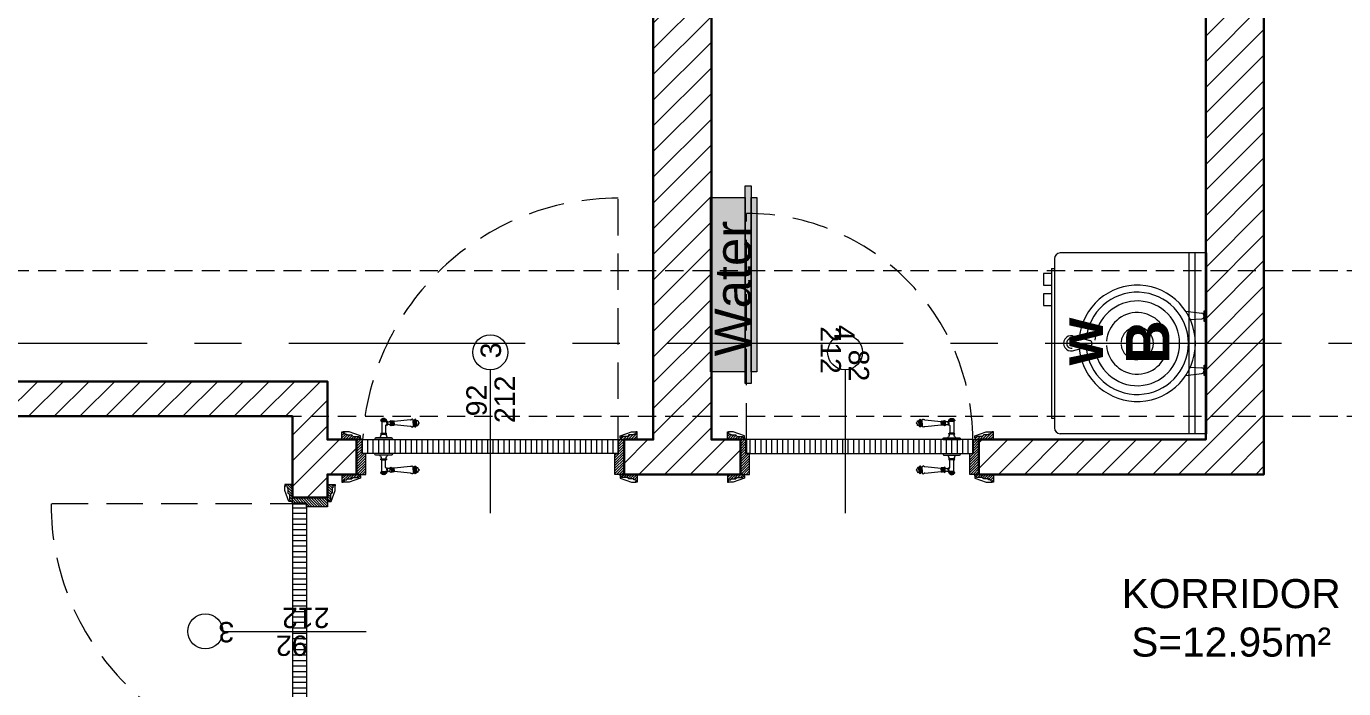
# Model space of a CAD drawing. Header units: centimetres. Extents: x 92587 to 105438, y -55119 to -48334.
# Drawn here: x 94872.6 to 95325.5, y -53541.1 to -53313.2 of the extents above; entities that cross this region are included whole.
import ezdxf

# ---------------------------------------------------------------- set-up
doc = ezdxf.new("R2010")
doc.units = ezdxf.units.CM
doc.header["$LTSCALE"] = 50
doc.header["$MEASUREMENT"] = 0
doc.linetypes.add('AXES', pattern=[2, 1.25, -0.25, 0.25, -0.25])
doc.linetypes.add('CACHE', pattern=[0.375, 0.25, -0.125])
doc.layers.get('0').update_dxf_attribs({"color": 8})
doc.layers.add('AXES', color=10, linetype='AXES')
doc.layers.add('TEXTE', color=7, linetype='Continuous')
for name, color, linetype, lineweight in [('BANJO', 160, 'Continuous', 9), ('BETON CACHE', 4, 'CACHE', 5), ('door', 44, 'Continuous', 5), ('KASETAT_Pen_No__22', 8, 'Continuous', 50), ('MACONNERIE COUPE', 7, 'Continuous', 30), ('MACONNERIE HACHURE', 253, 'Continuous', 13)]:
    doc.layers.add(name, color=color, linetype=linetype, lineweight=lineweight)
doc.layers.add('DEMOL', color=7, linetype='Continuous', lineweight=60, true_color=0xa87e00)
doc.layers.add('KASETAT_Pen_No__176', color=7, linetype='Continuous', lineweight=15, true_color=0x93a0c6)
doc.styles.add('GENERATED_STYLE_1', font='arial.ttf')
doc.styles.add('RS_TEXT_1.50', font='arial.ttf', dxfattribs={"height": 12.5})

# ---------------------------------------------------------------- blocks, each defined once
blk = doc.blocks.new('A$C1cd8c289')
at = {"layer": 'AXES', "lineweight": 5, "ltscale": 1.3}
blk.add_line((3195, -2560), (-1985, -2560), dxfattribs=at)
blk = doc.blocks.new('door900')
at = {"color": 0}
for p, q in [((-9.3, 67.7), (9.3, 67.7)), ((9.3, 65.2), (-9.3, 65.2)), ((-6.8, 71.5), (-6.8, 70.2)), ((-5.5, 71.5), (-6.8, 71.5)), ((-6.8, 70.2), (6.8, 70.2)), ((-6.8, 62.7), (-6.8, 24)), ((-6.8, 62.7), (6.8, 62.7)), ((-5.5, 71.5), (5.5, 71.5)), ((5.5, 71.5), (6.8, 71.5)), ((6.8, 71.5), (6.8, 70.2)), ((8.7, 62.7), (6.8, 62.7)), ((6.8, 49.1), (6.8, 24)), ((8.7, 50.9), (8.7, 50.9)), ((10.5, 56.8), (10.5, 62.5)), ((10.5, 56.8), (10.5, 51.1)), ((12.7, 56.8), (12.7, 62.5)), ((12.7, 56.8), (12.7, 51.1)), ((22.5, 63.8), (22.5, 49.8)), ((26.5, 56.8), (26.5, 63.8)), ((26.5, 63.8), (29.1, 63.8)), ((26.5, 63.8), (29.1, 63.8)), ((26.5, 56.8), (26.5, 49.8)), ((26.5, 49.8), (29.1, 49.8)), ((26.5, 49.8), (29.1, 49.8)), ((29.1, 63.8), (29.1, 62.8)), ((29.1, 62.8), (29.1, 56.8)), ((29.1, 50.8), (29.1, 56.8)), ((29.1, 50.8), (29.1, 49.8)), ((29.1, 49.8), (29.1, 49.8)), ((31.1, 62.8), (31.1, 56.8)), ((31.1, 50.8), (31.1, 56.8)), ((34.1, 56.8), (34.1, 62.8)), ((34.1, 62.8), (34.1, 56.8)), ((34.1, 50.8), (34.1, 56.8)), ((34.1, 56.8), (34.1, 50.8)), ((92.8, 68.1), (36.2, 62.8)), ((36.2, 56.8), (36.2, 62.8)), ((36.2, 56.8), (36.2, 50.8)), ((92.8, 45.5), (36.2, 50.8)), ((101.2, 67.3), (103.2, 68)), ((101.2, 56.8), (101.2, 67.3)), ((101.2, 56.8), (101.2, 46.3)), ((101.2, 46.3), (103.2, 45.7)), ((103.2, 68), (103.2, 67.7)), ((103.2, 56.8), (103.2, 68)), ((103.2, 56.8), (103.2, 46.3)), ((103.2, 45.9), (103.2, 45.7)), ((106.5, 68), (105.5, 67.3)), ((105.5, 56.8), (105.5, 67.3)), ((105.5, 56.8), (105.5, 46.3)), ((106.5, 45.7), (105.5, 46.3)), ((106.5, 56.8), (106.5, 68)), ((106.5, 56.8), (106.5, 45.7)), ((110.7, 68), (111.8, 67.3)), ((110.7, 56.8), (110.7, 68)), ((110.7, 56.8), (110.7, 45.7)), ((110.7, 45.7), (111.8, 46.3)), ((111.8, 56.8), (111.8, 67.3)), ((111.8, 66.2), (113.3, 66.2)), ((111.8, 56.8), (111.8, 46.3)), ((111.8, 47.5), (113.3, 47.5)), ((113.3, 56.8), (113.3, 66.2)), ((113.3, 56.8), (113.3, 47.5)), ((120.5, 56.8), (120.5, 58.6)), ((120.5, 56.8), (120.5, 55)), ((-30, 3), (-30, 0)), ((30, 0), (-30, 0)), ((27, 6), (-27, 6)), ((-8.3, 22.3), (8.3, 22.3)), ((-8.3, 18.3), (8.3, 18.3)), ((30, 3), (30, 0))]:
    blk.add_line(p, q, dxfattribs=at)
for centre, radius, start, end in [((-9.3, 66.5), 1.25, 90, 270), ((-6.8, 67.7), 2.51, 90.115, 179.885), ((-6.8, 65.2), 2.51, 180.115, 269.885), ((0, 64), 9.29, 53.4104, 126.5896), ((6.8, 67.7), 2.51, 0.115, 89.885), ((6.8, 65.2), 2.51, 270.115, 359.885), ((8.7, 49), 1.91, 88.7426, 178.1515), ((8.6, 64.9), 2.15, 272.7029, 297.6142), ((8.6, 48.8), 2.15, 62.3858, 87.2971), ((9.3, 66.5), 1.25, 270, 90), ((10, 62.5), 0.561, 3.7097, 127.9634), ((10, 51.1), 0.561, 232.0366, 356.2903), ((11.6, 62.5), 1.1, 0.0106, 179.9894), ((11.6, 51.1), 1.1, 180.0106, 359.9894), ((16.7, 70.5), 8.83, 243.5466, 311.3694), ((16.7, 43.2), 8.83, 48.6306, 116.4534), ((24.5, 63.7), 2.01, 4.1469, 175.8531), ((24.5, 50), 2.01, 184.1469, 355.8531), ((30.1, 62.8), 1.03, 0, 180.0014), ((30.1, 50.8), 1.03, 179.9972, 0), ((32.6, 62.8), 1.48, 0, 180), ((32.6, 50.8), 1.48, 180, 0), ((35.2, 62.8), 1.03, 0, 180), ((32.6, 62.8), 1.48, 1.563306237032948e-10, 2.08440831604393e-10), ((35.2, 50.8), 1.03, 180, 0), ((93.1, 72.5), 4.4, 266.3976, 315.6468), ((93.1, 41.1), 4.4, 44.3532, 93.6024), ((98.3, 67.4), 2.89, 358.3861, 135.6468), ((98.3, 46.2), 2.89, 224.3532, 1.6139), ((104.3, 67.6), 1.15, 170.914, 348.1019), ((104.3, 46.1), 1.15, 11.8981, 189.086), ((108.6, 68), 2.1, 0, 180), ((108.6, 45.7), 2.1, 180, 0), ((115.5, 62.5), 2.84, 13.4568, 140.4953), ((115.5, 51.2), 2.84, 219.5047, 346.5432), ((127.9, 65.2), 9.88, 191.9991, 221.6757), ((127.9, 48.5), 9.88, 138.3243, 168.0009), ((120.5, 56.8), 1.79, 0, 90), ((120.5, 56.8), 1.79, 270, 0), ((-27, 3), 3, 90, 180), ((-6.8, 6), 6, 130.5908, 180), ((-16.6, 16.6), 8.41, 314.3689, 12.0705), ((-8.3, 20.3), 2, 90, 270), ((-8.5, 24), 1.71, 275.059, 359.7825), ((8.5, 24), 1.71, 180.2175, 264.941), ((16.6, 16.6), 8.41, 167.9295, 225.6311), ((8.3, 20.3), 2, 270, 90), ((6.8, 6), 6, 0, 49.4092), ((27, 3), 3, 0, 90)]:
    blk.add_arc(centre, radius, start, end, dxfattribs=at)

msp = doc.modelspace()

# ---------------------------------------------------------------- hatches: boundary and pattern name
at = {"layer": 'door'}
h = msp.add_hatch(dxfattribs=at)
h.set_pattern_fill('ANSI31', color=256, scale=5, angle=1080)
h.set_pattern_definition([(45, (-50286.2383, 2135.06667), (-0.4419417382, 0.4419417382), [])])
h.paths.add_polyline_path([(94986.11, -53467.36), (94989.25, -53467.36), (94989.25, -53460.18), (94988, -53460.18), (94988, -53455.36), (94986.11, -53455.36)])
edge = h.paths.add_edge_path()
edge.add_line((94982.36, -53469.25), (94982.78, -53469.25))
edge.add_line((94982.78, -53469.25), (94982.78, -53468.93))
edge.add_line((94982.78, -53468.93), (94984.54, -53468.93))
edge.add_line((94984.54, -53468.93), (94984.54, -53468.72))
edge.add_arc((94984.54, -53468.41), 0.314, 270, 360)
edge.add_line((94984.85, -53468.41), (94986.95, -53468.41))
edge.add_line((94986.95, -53468.41), (94986.95, -53468.2))
edge.add_arc((94986.95, -53467.89), 0.314, 270, 360)
edge.add_line((94987.26, -53467.89), (94987.47, -53467.89))
edge.add_line((94987.47, -53467.89), (94987.47, -53467.36))
edge.add_line((94987.47, -53467.36), (94981.11, -53467.36))
edge.add_line((94981.11, -53467.36), (94981.11, -53469.98))
edge.add_line((94981.11, -53469.98), (94981.52, -53469.98))
edge.add_line((94981.52, -53469.98), (94981.52, -53469.67))
edge.add_line((94981.52, -53469.67), (94981.94, -53469.67))
edge.add_arc((94982.36, -53469.67), 0.419, 90, 180, ccw=False)
edge = h.paths.add_edge_path()
edge.add_line((94982.36, -53453.48), (94982.78, -53453.48))
edge.add_line((94982.78, -53453.48), (94982.78, -53453.79))
edge.add_line((94982.78, -53453.79), (94984.54, -53453.79))
edge.add_line((94984.54, -53453.79), (94984.54, -53454))
edge.add_arc((94984.54, -53454.31), 0.314, 0, 90, ccw=False)
edge.add_line((94984.85, -53454.31), (94986.95, -53454.31))
edge.add_line((94986.95, -53454.31), (94986.95, -53454.52))
edge.add_arc((94986.95, -53454.84), 0.314, 0, 90, ccw=False)
edge.add_line((94987.26, -53454.84), (94987.47, -53454.84))
edge.add_line((94987.47, -53454.84), (94987.47, -53455.36))
edge.add_line((94987.47, -53455.36), (94981.11, -53455.36))
edge.add_line((94981.11, -53455.36), (94981.11, -53452.74))
edge.add_line((94981.11, -53452.74), (94981.52, -53452.74))
edge.add_line((94981.52, -53452.74), (94981.52, -53453.06))
edge.add_line((94981.52, -53453.06), (94981.94, -53453.06))
edge.add_arc((94982.36, -53453.06), 0.419, 180, 270)
h = msp.add_hatch(dxfattribs=at)
h.set_pattern_fill('ANSI31', color=256, scale=15, angle=585)
h.set_pattern_definition([(270, (143222.4768, 46182.4991), (1.875, -9e-16), [])])
h.paths.add_polyline_path([(95076.02, -53460.13), (94988.21, -53460.13), (94988.21, -53455.41), (95076.02, -53455.41)])
h = msp.add_hatch(dxfattribs=at)
h.set_pattern_fill('ANSI31', color=256, scale=5, angle=1080)
h.set_pattern_definition([(45, (-50286.2383, 2135.06667), (-0.4419417382, 0.4419417382), [])])
edge = h.paths.add_edge_path()
edge.add_line((95081.86, -53469.25), (95081.44, -53469.25))
edge.add_line((95081.44, -53469.25), (95081.44, -53468.93))
edge.add_line((95081.44, -53468.93), (95079.68, -53468.93))
edge.add_line((95079.68, -53468.93), (95079.68, -53468.72))
edge.add_arc((95079.68, -53468.41), 0.314, 180, 270, ccw=False)
edge.add_line((95079.37, -53468.41), (95077.27, -53468.41))
edge.add_line((95077.27, -53468.41), (95077.27, -53468.2))
edge.add_arc((95077.27, -53467.89), 0.314, 180, 270, ccw=False)
edge.add_line((95076.96, -53467.89), (95076.75, -53467.89))
edge.add_line((95076.75, -53467.89), (95076.75, -53467.36))
edge.add_line((95076.75, -53467.36), (95082.61, -53467.36))
edge.add_line((95082.61, -53467.36), (95082.61, -53469.98))
edge.add_line((95082.61, -53469.98), (95082.2, -53469.98))
edge.add_line((95082.2, -53469.98), (95082.2, -53469.67))
edge.add_line((95082.2, -53469.67), (95082.28, -53469.67))
edge.add_arc((95081.86, -53469.67), 0.419, 360, 450)
h.paths.add_polyline_path([(95078.11, -53467.36), (95074.97, -53467.36), (95074.97, -53460.18), (95076.23, -53460.18), (95076.23, -53455.36), (95078.11, -53455.36)])
edge = h.paths.add_edge_path()
edge.add_line((95081.86, -53453.48), (95081.44, -53453.48))
edge.add_line((95081.44, -53453.48), (95081.44, -53453.79))
edge.add_line((95081.44, -53453.79), (95079.68, -53453.79))
edge.add_line((95079.68, -53453.79), (95079.68, -53454))
edge.add_arc((95079.68, -53454.31), 0.314, 90, 180)
edge.add_line((95079.37, -53454.31), (95077.27, -53454.31))
edge.add_line((95077.27, -53454.31), (95077.27, -53454.52))
edge.add_arc((95077.27, -53454.84), 0.314, 90, 180)
edge.add_line((95076.96, -53454.84), (95076.75, -53454.84))
edge.add_line((95076.75, -53454.84), (95076.75, -53455.36))
edge.add_line((95076.75, -53455.36), (95082.61, -53455.36))
edge.add_line((95082.61, -53455.36), (95082.61, -53452.74))
edge.add_line((95082.61, -53452.74), (95082.2, -53452.74))
edge.add_line((95082.2, -53452.74), (95082.2, -53453.06))
edge.add_line((95082.2, -53453.06), (95082.28, -53453.06))
edge.add_arc((95081.86, -53453.06), 0.419, -90, 0, ccw=False)
h = msp.add_hatch(dxfattribs=at)
h.set_pattern_fill('ANSI31', color=256, scale=5, angle=900)
h.set_pattern_definition([(225, (242628.2762, -108486.8739), (0.4419417382, -0.4419417382), [])])
edge = h.paths.add_edge_path()
edge.add_line((95114.36, -53469.25), (95114.78, -53469.25))
edge.add_line((95114.78, -53469.25), (95114.78, -53468.93))
edge.add_line((95114.78, -53468.93), (95116.54, -53468.93))
edge.add_line((95116.54, -53468.93), (95116.54, -53468.72))
edge.add_arc((95116.54, -53468.41), 0.314, 270, 360)
edge.add_line((95116.85, -53468.41), (95118.95, -53468.41))
edge.add_line((95118.95, -53468.41), (95118.95, -53468.2))
edge.add_arc((95118.95, -53467.89), 0.314, 270, 360)
edge.add_line((95119.26, -53467.89), (95119.47, -53467.89))
edge.add_line((95119.47, -53467.89), (95119.47, -53467.36))
edge.add_line((95119.47, -53467.36), (95113.61, -53467.36))
edge.add_line((95113.61, -53467.36), (95113.61, -53469.98))
edge.add_line((95113.61, -53469.98), (95114.02, -53469.98))
edge.add_line((95114.02, -53469.98), (95114.02, -53469.67))
edge.add_line((95114.02, -53469.67), (95113.94, -53469.67))
edge.add_arc((95114.36, -53469.67), 0.419, 90, 180, ccw=False)
h.paths.add_polyline_path([(95118.11, -53467.36), (95121.25, -53467.36), (95121.25, -53460.18), (95120, -53460.18), (95120, -53455.36), (95118.11, -53455.36)])
edge = h.paths.add_edge_path()
edge.add_line((95114.36, -53453.48), (95114.78, -53453.48))
edge.add_line((95114.78, -53453.48), (95114.78, -53453.79))
edge.add_line((95114.78, -53453.79), (95116.54, -53453.79))
edge.add_line((95116.54, -53453.79), (95116.54, -53454))
edge.add_arc((95116.54, -53454.31), 0.314, 0, 90, ccw=False)
edge.add_line((95116.85, -53454.31), (95118.95, -53454.31))
edge.add_line((95118.95, -53454.31), (95118.95, -53454.52))
edge.add_arc((95118.95, -53454.84), 0.314, 0, 90, ccw=False)
edge.add_line((95119.26, -53454.84), (95119.47, -53454.84))
edge.add_line((95119.47, -53454.84), (95119.47, -53455.36))
edge.add_line((95119.47, -53455.36), (95113.61, -53455.36))
edge.add_line((95113.61, -53455.36), (95113.61, -53452.74))
edge.add_line((95113.61, -53452.74), (95114.02, -53452.74))
edge.add_line((95114.02, -53452.74), (95114.02, -53453.06))
edge.add_line((95114.02, -53453.06), (95113.94, -53453.06))
edge.add_arc((95114.36, -53453.06), 0.419, 180, 270)
h = msp.add_hatch(dxfattribs=at)
h.set_pattern_fill('ANSI31', color=256, scale=15, angle=405)
h.set_pattern_definition([(90, (49129.573, -152534.3063), (-1.875, 2e-15), [])])
h.paths.add_polyline_path([(95120.21, -53460.13), (95198, -53460.13), (95198, -53455.41), (95120.21, -53455.41)])
h = msp.add_hatch(dxfattribs=at)
h.set_pattern_fill('ANSI31', color=256, scale=5, angle=900)
h.set_pattern_definition([(225, (242638.2881, -108486.8739), (0.4419417382, -0.4419417382), [])])
h.paths.add_polyline_path([(95200.1, -53467.36), (95196.96, -53467.36), (95196.96, -53460.18), (95198.21, -53460.18), (95198.21, -53455.36), (95200.1, -53455.36)])
edge = h.paths.add_edge_path()
edge.add_line((95203.85, -53469.25), (95203.43, -53469.25))
edge.add_line((95203.43, -53469.25), (95203.43, -53468.93))
edge.add_line((95203.43, -53468.93), (95201.67, -53468.93))
edge.add_line((95201.67, -53468.93), (95201.67, -53468.72))
edge.add_arc((95201.67, -53468.41), 0.314, 180, 270, ccw=False)
edge.add_line((95201.36, -53468.41), (95199.26, -53468.41))
edge.add_line((95199.26, -53468.41), (95199.26, -53468.2))
edge.add_arc((95199.26, -53467.89), 0.314, 180, 270, ccw=False)
edge.add_line((95198.95, -53467.89), (95198.74, -53467.89))
edge.add_line((95198.74, -53467.89), (95198.74, -53467.36))
edge.add_line((95198.74, -53467.36), (95205.1, -53467.36))
edge.add_line((95205.1, -53467.36), (95205.1, -53469.98))
edge.add_line((95205.1, -53469.98), (95204.69, -53469.98))
edge.add_line((95204.69, -53469.98), (95204.69, -53469.67))
edge.add_line((95204.69, -53469.67), (95204.27, -53469.67))
edge.add_arc((95203.85, -53469.67), 0.419, 0, 90)
edge = h.paths.add_edge_path()
edge.add_line((95203.85, -53453.48), (95203.43, -53453.48))
edge.add_line((95203.43, -53453.48), (95203.43, -53453.79))
edge.add_line((95203.43, -53453.79), (95201.67, -53453.79))
edge.add_line((95201.67, -53453.79), (95201.67, -53454))
edge.add_arc((95201.67, -53454.31), 0.314, 90, 180)
edge.add_line((95201.36, -53454.31), (95199.26, -53454.31))
edge.add_line((95199.26, -53454.31), (95199.26, -53454.52))
edge.add_arc((95199.26, -53454.84), 0.314, 90, 180)
edge.add_line((95198.95, -53454.84), (95198.74, -53454.84))
edge.add_line((95198.74, -53454.84), (95198.74, -53455.36))
edge.add_line((95198.74, -53455.36), (95205.1, -53455.36))
edge.add_line((95205.1, -53455.36), (95205.1, -53452.74))
edge.add_line((95205.1, -53452.74), (95204.69, -53452.74))
edge.add_line((95204.69, -53452.74), (95204.69, -53453.06))
edge.add_line((95204.69, -53453.06), (95204.27, -53453.06))
edge.add_arc((95203.85, -53453.06), 0.419, 270, 360, ccw=False)
h = msp.add_hatch(dxfattribs=at)
h.set_pattern_fill('ANSI31', color=256, scale=5, angle=990)
h.set_pattern_definition([(315, (151379.98944, 93057.35384), (0.4419417382, 0.4419417382), [])])
edge = h.paths.add_edge_path()
edge.add_line((94978, -53471.61), (94978, -53472.03))
edge.add_line((94978, -53472.03), (94977.68, -53472.03))
edge.add_line((94977.68, -53472.03), (94977.68, -53473.79))
edge.add_line((94977.68, -53473.79), (94977.47, -53473.79))
edge.add_arc((94977.16, -53473.79), 0.314, 270, 360, ccw=False)
edge.add_line((94977.16, -53474.11), (94977.16, -53476.2))
edge.add_line((94977.16, -53476.2), (94976.95, -53476.2))
edge.add_arc((94976.63, -53476.2), 0.314, -90, 0, ccw=False)
edge.add_line((94976.63, -53476.51), (94976.63, -53476.72))
edge.add_line((94976.63, -53476.72), (94976.11, -53476.72))
edge.add_line((94976.11, -53476.72), (94976.11, -53470.86))
edge.add_line((94976.11, -53470.86), (94978.73, -53470.86))
edge.add_line((94978.73, -53470.86), (94978.73, -53471.27))
edge.add_line((94978.73, -53471.27), (94978.42, -53471.27))
edge.add_line((94978.42, -53471.27), (94978.42, -53471.19))
edge.add_arc((94978.42, -53471.61), 0.419, 90, 180)
h.paths.add_polyline_path([(94976.11, -53475.36), (94976.11, -53478.51), (94968.93, -53478.51), (94968.93, -53477.25), (94964.11, -53477.25), (94964.11, -53475.36)])
edge = h.paths.add_edge_path()
edge.add_line((94962.23, -53471.61), (94962.23, -53472.03))
edge.add_line((94962.23, -53472.03), (94962.54, -53472.03))
edge.add_line((94962.54, -53472.03), (94962.54, -53473.79))
edge.add_line((94962.54, -53473.79), (94962.75, -53473.79))
edge.add_arc((94963.06, -53473.79), 0.314, 180, 270)
edge.add_line((94963.06, -53474.11), (94963.06, -53476.2))
edge.add_line((94963.06, -53476.2), (94963.27, -53476.2))
edge.add_arc((94963.59, -53476.2), 0.314, 180, 270)
edge.add_line((94963.59, -53476.51), (94963.59, -53476.72))
edge.add_line((94963.59, -53476.72), (94964.11, -53476.72))
edge.add_line((94964.11, -53476.72), (94964.11, -53470.86))
edge.add_line((94964.11, -53470.86), (94961.49, -53470.86))
edge.add_line((94961.49, -53470.86), (94961.49, -53471.27))
edge.add_line((94961.49, -53471.27), (94961.81, -53471.27))
edge.add_line((94961.81, -53471.27), (94961.81, -53471.19))
edge.add_arc((94961.81, -53471.61), 0.419, 0, 90, ccw=False)
h = msp.add_hatch(dxfattribs=at)
h.set_pattern_fill('ANSI31', color=256, scale=15, angle=495)
h.set_pattern_definition([(180, (195427.4219, -100451.3612), (-8e-16, -1.875), [])])
h.paths.add_polyline_path([(94968.88, -53477.46), (94968.88, -53565.27), (94964.16, -53565.27), (94964.16, -53477.46)])
at = {"layer": 'KASETAT_Pen_No__176', "linetype": 'Continuous', "lineweight": 0, "true_color": 0x139b48}
msp.add_hatch(color=114, dxfattribs=at).paths.add_polyline_path([(95123.78, -53372.1), (95123.78, -53432.1), (95121.78, -53432.1), (95121.78, -53436.1), (95119.78, -53436.1), (95119.78, -53432.1), (95107.78, -53432.1), (95107.78, -53372.1), (95119.78, -53372.1), (95119.78, -53368.1), (95121.78, -53368.1), (95121.78, -53372.1)])
at = {"layer": 'MACONNERIE HACHURE'}
h = msp.add_hatch(dxfattribs=at)
h.set_pattern_fill('ANSI31', color=256, scale=50, style=0)
h.set_pattern_definition([(45, (845.911, 6550.742), (-4.41941738, 4.41941738), [])])
h.paths.add_polyline_path([(96464.11, -53567.36), (96464.11, -53736.36), (96392.11, -53736.36), (96392.11, -53757.36), (96414.11, -53757.36), (96414.11, -53762.36), (96234.11, -53762.36), (96234.11, -53750.36), (96284.11, -53750.36), (96284.11, -53577.36), (96306.11, -53577.36), (96306.11, -53589.36), (96296.11, -53589.36), (96296.11, -53750.36), (96387.11, -53750.36), (96387.11, -53731.36), (96444.11, -53731.36), (96444.11, -53589.36), (96388.11, -53589.36), (96388.11, -53577.36), (96452.11, -53577.36), (96452.11, -53567.36)])
h.paths.add_polyline_path([(95894.28, -52902.36), (95944.11, -52902.36), (95944.11, -52942.36), (95894.28, -52942.36)])
h.paths.add_polyline_path([(95734.11, -52902.36), (95774.11, -52902.36), (95774.11, -52942.36), (95734.11, -52942.36)])
h.paths.add_polyline_path([(95874.11, -52547.36), (95964.11, -52547.36), (95964.11, -52607.36), (96117.11, -52607.36), (96117.11, -52547.36), (96129.11, -52547.36), (96129.11, -52667.36), (96109.11, -52667.36), (96109.11, -52632.36), (95944.11, -52632.36), (95944.11, -52583.36), (95874.11, -52583.36), (95874.11, -52632.36), (95839.11, -52632.36), (95839.11, -52612.36), (95849.11, -52612.36), (95849.11, -52562.36), (95874.11, -52562.36), (95874.11, -52578.36), (95944.11, -52578.36), (95944.11, -52552.36), (95874.11, -52552.36)])
h.paths.add_polyline_path([(96444.11, -54162.36), (96344.11, -54162.36), (96344.11, -54187.36), (96444.11, -54187.36)])
h.paths.add_polyline_path([(96679.11, -52154.25), (96704.11, -52154.25), (96704.11, -52107.36), (96679.11, -52107.36)])
h.paths.add_polyline_path([(96679.11, -54052.36), (96704.11, -54052.36), (96704.11, -54072.36), (96679.11, -54072.36)])
h.paths.add_polyline_path([(95996.61, -52902.36), (95979.11, -52902.36), (95979.11, -52922.36), (95996.61, -52922.36)])
h.paths.add_polyline_path([(96319.11, -52789.36), (96329.11, -52789.36), (96329.11, -52777.36), (96289.11, -52777.36), (96289.11, -52789.36), (96299.11, -52789.36), (96299.11, -53107.36), (96129.11, -53107.36), (96129.11, -52789.36), (96207.12, -52789.36), (96207.12, -52777.36), (96129.11, -52777.36), (96129.11, -52767.36), (96109.11, -52767.36), (96109.11, -52902.36), (96096.61, -52902.36), (96096.61, -52922.36), (96109.11, -52922.36), (96109.11, -53137.36), (96130.11, -53137.36), (96130.11, -53467.36), (96228.12, -53467.36), (96228.12, -53455.36), (96150.11, -53455.36), (96150.11, -53137.36), (96320.11, -53137.36), (96320.11, -53455.36), (96310.11, -53455.36), (96310.11, -53467.36), (96350.11, -53467.36), (96350.11, -53455.36), (96340.11, -53455.36), (96340.11, -53137.36), (96679.11, -53137.36), (96679.11, -53182.36), (96704.11, -53182.36), (96704.11, -53132.36), (96814.11, -53132.36), (96814.11, -53112.36), (96704.11, -53112.36), (96704.11, -53062.36), (96679.11, -53062.36), (96679.11, -53107.36), (96319.11, -53107.36)])
h.paths.add_polyline_path([(96487.11, -53762.36), (96487.11, -53742.36), (96789.11, -53742.36), (96789.11, -53677.36), (96814.11, -53677.36), (96814.11, -53767.36), (96704.11, -53767.36), (96704.11, -53782.36), (96679.11, -53782.36), (96679.11, -53762.36)])
h.paths.add_polyline_path([(96044.11, -53859.36), (96019.11, -53859.36), (96019.11, -53581.36), (95967.11, -53581.36), (95967.11, -53559.36), (95979.11, -53559.36), (95979.11, -53569.36), (96104.11, -53569.36), (96104.11, -53581.36), (96044.11, -53581.36)])
h.paths.add_polyline_path([(96019.11, -53932.36), (96019.11, -53952.36), (95969.11, -53952.36), (95969.11, -54072.36), (95944.11, -54072.36), (95944.11, -53957.36), (95926.61, -53957.36), (95926.61, -53932.36)])
h.paths.add_polyline_path([(96679.11, -54122.36), (96679.11, -54162.36), (96624.11, -54162.36), (96624.11, -54187.36), (96704.11, -54187.36), (96704.11, -54122.36)])
h.paths.add_polyline_path([(96104.11, -54162.36), (96164.11, -54162.36), (96164.11, -54187.36), (96079.11, -54187.36), (96079.11, -54122.36), (96079.11, -54122.36), (96079.11, -54072.36), (96104.11, -54072.36)])
h.paths.add_polyline_path([(96679.11, -52482.36), (96679.11, -52424.25), (96704.11, -52424.25), (96704.11, -52477.36), (96814.11, -52477.36), (96814.11, -52567.36), (96789.11, -52567.36), (96789.11, -52502.36), (96456.11, -52502.36), (96456.11, -52675.36), (96444.11, -52675.36), (96444.11, -52667.36), (96388.11, -52667.36), (96388.11, -52655.36), (96444.11, -52655.36), (96444.11, -52507.36), (96296.11, -52507.36), (96296.11, -52655.36), (96306.11, -52655.36), (96306.11, -52667.36), (96284.11, -52667.36), (96284.11, -52494.36), (96234.24, -52494.36), (96234.24, -52482.36)])
h.paths.add_polyline_path([(96444.11, -52809.36), (96444.11, -52789.36), (96421.11, -52789.36), (96421.11, -52777.36), (96444.11, -52777.36), (96444.11, -52767.36), (96456.11, -52767.36), (96456.11, -52797.36), (96679.11, -52797.36), (96679.11, -52809.36)], flags=17)
h.paths.add_polyline_path([(96464.11, -53447.36), (96679.11, -53447.36), (96679.11, -53435.36), (96452.11, -53435.36), (96452.11, -53455.36), (96442.11, -53455.36), (96442.11, -53467.36), (96452.11, -53467.36), (96452.11, -53475.36), (96464.11, -53475.36)])
h.paths.add_polyline_path([(95879.11, -53447.36), (95879.11, -53459.36), (95967.11, -53459.36), (95967.11, -53467.36), (95979.11, -53467.36), (95979.11, -53447.36)])
h.paths.add_polyline_path([(96789.11, -52797.36), (96814.11, -52797.36), (96814.11, -52747.36), (96789.11, -52747.36)])
h.paths.add_polyline_path([(96789.11, -53447.36), (96814.11, -53447.36), (96814.11, -53497.36), (96789.11, -53497.36)])
h.paths.add_polyline_path([(96679.11, -52847.36), (96704.11, -52847.36), (96704.11, -52902.25), (96679.11, -52902.25)], flags=17)
h.paths.add_polyline_path([(96679.11, -53397.36), (96704.11, -53397.36), (96704.11, -53342.47), (96679.11, -53342.47)], flags=17)
h.paths.add_polyline_path([(95533.94, -52902.36), (95484.11, -52902.36), (95484.11, -52942.36), (95533.94, -52942.36)])
h.paths.add_polyline_path([(95694.11, -52902.36), (95654.11, -52902.36), (95654.11, -52942.36), (95694.11, -52942.36)])
h.paths.add_polyline_path([(95849.11, -52082.36), (95829.11, -52082.36), (95829.11, -52057.36), (95849.11, -52057.36)])
h.paths.add_polyline_path([(96164.11, -52082.36), (96164.11, -52057.36), (95984.11, -52057.36), (95984.11, -52082.36)])
h.paths.add_polyline_path([(95554.11, -52547.36), (95464.11, -52547.36), (95464.11, -52607.36), (95311.11, -52607.36), (95311.11, -52547.36), (95299.11, -52547.36), (95299.11, -52667.36), (95319.11, -52667.36), (95319.11, -52632.36), (95484.11, -52632.36), (95484.11, -52583.36), (95554.11, -52583.36), (95554.11, -52632.36), (95739.11, -52632.36), (95739.11, -52612.36), (95579.11, -52612.36), (95579.11, -52562.36), (95554.11, -52562.36), (95554.11, -52578.36), (95484.11, -52578.36), (95484.11, -52552.36), (95554.11, -52552.36)])
h.paths.add_polyline_path([(94984.11, -54162.36), (95084.11, -54162.36), (95084.11, -54187.36), (94984.11, -54187.36)])
h.paths.add_polyline_path([(94749.11, -52154.25), (94724.11, -52154.25), (94724.11, -52107.36), (94749.11, -52107.36)])
h.paths.add_polyline_path([(94749.11, -54052.36), (94724.11, -54052.36), (94724.11, -54072.36), (94749.11, -54072.36)])
h.paths.add_polyline_path([(95431.61, -52902.36), (95449.11, -52902.36), (95449.11, -52922.36), (95431.61, -52922.36)])
h.paths.add_polyline_path([(95729.11, -53932.36), (95746.61, -53932.36), (95746.61, -53957.36), (95729.11, -53957.36), (95729.11, -54122.36), (95699.11, -54122.36), (95699.11, -53957.36), (95681.5, -53957.36), (95681.5, -53932.36), (95699.11, -53932.36), (95699.11, -53459.36), (95631.11, -53459.36), (95631.11, -53447.36), (95699.11, -53447.36), (95699.11, -53272.36), (95729.11, -53272.36), (95729.11, -53447.36), (95797.11, -53447.36), (95797.11, -53459.36), (95729.11, -53459.36)])
h.paths.add_polyline_path([(95109.11, -52789.36), (95099.11, -52789.36), (95099.11, -52777.36), (95139.11, -52777.36), (95139.11, -52789.36), (95129.11, -52789.36), (95129.11, -53107.36), (95299.11, -53107.36), (95299.11, -52789.36), (95221.1, -52789.36), (95221.1, -52777.36), (95299.11, -52777.36), (95299.11, -52767.36), (95319.11, -52767.36), (95319.11, -52902.36), (95331.61, -52902.36), (95331.61, -52922.36), (95319.11, -52922.36), (95319.11, -53137.36), (95298.11, -53137.36), (95298.11, -53467.36), (95200.1, -53467.36), (95200.1, -53455.36), (95278.11, -53455.36), (95278.11, -53137.36), (95108.11, -53137.36), (95108.11, -53455.36), (95118.11, -53455.36), (95118.11, -53467.36), (95078.11, -53467.36), (95078.11, -53455.36), (95088.11, -53455.36), (95088.11, -53137.36), (94749.11, -53137.36), (94749.11, -53182.36), (94724.11, -53182.36), (94724.11, -53132.36), (94614.11, -53132.36), (94614.11, -53112.36), (94724.11, -53112.36), (94724.11, -53062.36), (94749.11, -53062.36), (94749.11, -53107.36), (95109.11, -53107.36)])
h.paths.add_polyline_path([(94964.11, -53736.36), (95036.11, -53736.36), (95036.11, -53757.36), (95014.11, -53757.36), (95014.11, -53762.36), (95194.11, -53762.36), (95194.11, -53750.36), (95144.11, -53750.36), (95144.11, -53577.36), (95122.11, -53577.36), (95122.11, -53589.36), (95132.11, -53589.36), (95132.11, -53750.36), (95041.11, -53750.36), (95041.11, -53731.36), (94984.11, -53731.36), (94984.11, -53589.36), (95040.11, -53589.36), (95040.11, -53577.36), (94976.11, -53577.36), (94976.11, -53567.36), (94964.11, -53567.36)])
h.paths.add_polyline_path([(94941.11, -53762.36), (94941.11, -53742.36), (94639.11, -53742.36), (94639.11, -53677.36), (94614.11, -53677.36), (94614.11, -53767.36), (94724.11, -53767.36), (94724.11, -53782.36), (94749.11, -53782.36), (94749.11, -53762.36)])
h.paths.add_polyline_path([(95384.11, -53859.36), (95409.11, -53859.36), (95409.11, -53581.36), (95461.11, -53581.36), (95461.11, -53559.36), (95449.11, -53559.36), (95449.11, -53569.36), (95324.11, -53569.36), (95324.11, -53581.36), (95384.11, -53581.36)])
h.paths.add_polyline_path([(95409.11, -53932.36), (95409.11, -53952.36), (95459.11, -53952.36), (95459.11, -54072.36), (95484.11, -54072.36), (95484.11, -53957.36), (95501.61, -53957.36), (95501.61, -53932.36)])
h.paths.add_polyline_path([(94749.11, -54122.36), (94749.11, -54162.36), (94804.11, -54162.36), (94804.11, -54187.36), (94724.11, -54187.36), (94724.11, -54122.36)])
h.paths.add_polyline_path([(95324.11, -54162.36), (95264.11, -54162.36), (95264.11, -54187.36), (95349.11, -54187.36), (95349.11, -54122.36), (95349.11, -54122.36), (95349.11, -54072.36), (95324.11, -54072.36)])
h.paths.add_polyline_path([(96679.11, -52082.36), (96624.11, -52082.36), (96624.11, -52057.36), (96679.11, -52057.36)])
h.paths.add_polyline_path([(96444.11, -52082.36), (96444.11, -52057.36), (96344.11, -52057.36), (96344.11, -52082.36)])
h.paths.add_polyline_path([(95729.11, -52082.36), (95579.11, -52082.36), (95579.11, -52057.36), (95729.11, -52057.36)])
h.paths.add_polyline_path([(95444.11, -52082.36), (94749.11, -52082.36), (94749.11, -52057.36), (95444.11, -52057.36)])
h.paths.add_polyline_path([(94749.11, -52482.36), (94749.11, -52424.25), (94724.11, -52424.25), (94724.11, -52477.36), (94614.11, -52477.36), (94614.11, -52567.36), (94639.11, -52567.36), (94639.11, -52502.36), (94972.11, -52502.36), (94972.11, -52675.36), (94984.11, -52675.36), (94984.11, -52667.36), (95040.11, -52667.36), (95040.11, -52655.36), (94984.11, -52655.36), (94984.11, -52507.36), (95132.11, -52507.36), (95132.11, -52655.36), (95122.11, -52655.36), (95122.11, -52667.36), (95144.11, -52667.36), (95144.11, -52494.36), (95193.98, -52494.36), (95193.98, -52482.36)])
h.paths.add_polyline_path([(94984.11, -52809.36), (94984.11, -52789.36), (95007.11, -52789.36), (95007.11, -52777.36), (94984.11, -52777.36), (94984.11, -52767.36), (94972.11, -52767.36), (94972.11, -52797.36), (94749.11, -52797.36), (94749.11, -52809.36)], flags=17)
h.paths.add_polyline_path([(94964.11, -53447.36), (94749.11, -53447.36), (94749.11, -53435.36), (94976.11, -53435.36), (94976.11, -53455.36), (94986.11, -53455.36), (94986.11, -53467.36), (94976.11, -53467.36), (94976.11, -53475.36), (94964.11, -53475.36)])
h.paths.add_polyline_path([(95549.11, -53447.36), (95549.11, -53459.36), (95461.11, -53459.36), (95461.11, -53467.36), (95449.11, -53467.36), (95449.11, -53447.36)])
h.paths.add_polyline_path([(94639.11, -52797.36), (94614.11, -52797.36), (94614.11, -52747.36), (94639.11, -52747.36)])
h.paths.add_polyline_path([(94639.11, -53447.36), (94614.11, -53447.36), (94614.11, -53497.36), (94639.11, -53497.36)])
h.paths.add_polyline_path([(94749.11, -52847.36), (94724.11, -52847.36), (94724.11, -52902.25), (94749.11, -52902.25)], flags=17)
h.paths.add_polyline_path([(94749.11, -53397.36), (94724.11, -53397.36), (94724.11, -53342.47), (94749.11, -53342.47)], flags=17)

# ---------------------------------------------------------------- linework, layer by layer
at = {"layer": 'BANJO'}
for p, q in [((95226.06, -53393.2), (95226.06, -53451.36)), ((95278.34, -53391.2), (95228.06, -53391.2)), ((95272.34, -53391.2), (95272.34, -53453.36)), ((95274.34, -53391.2), (95274.34, -53453.36)), ((95278.34, -53391.2), (95278.34, -53453.36)), ((95225.06, -53396.51), (95226.06, -53396.51)), ((95225.06, -53396.51), (95225.06, -53448.06)), ((95222.29, -53398.24), (95222.29, -53402.3)), ((95225.06, -53398.24), (95222.29, -53398.24)), ((95222.29, -53402.3), (95225.06, -53402.3)), ((95225.06, -53405.24), (95222.29, -53405.24)), ((95222.29, -53405.24), (95222.29, -53409.3)), ((95222.29, -53409.3), (95225.06, -53409.3)), ((95271.2, -53411.22), (95276.72, -53411.91)), ((95272.8, -53414.13), (95276.72, -53413.88)), ((95232.34, -53419.68), (95238.22, -53421.3)), ((95232.34, -53424.88), (95238.22, -53423.27)), ((95271.2, -53433.35), (95276.72, -53432.65)), ((95272.8, -53430.43), (95276.72, -53430.68)), ((95225.06, -53448.06), (95226.06, -53448.06)), ((95278.34, -53453.36), (95228.06, -53453.36))]:
    msp.add_line(p, q, dxfattribs=at)
for points in [[(95278.34, -53411.07), (95278.34, -53414.73), (95277.54, -53414.73), (95277.54, -53411.07)], [(95278.34, -53429.74), (95278.34, -53433.4), (95277.54, -53433.4), (95277.54, -53429.74)]]:
    msp.add_lwpolyline(points, close=True, dxfattribs=at)
for centre, radius, start, end in [((95228.06, -53393.2), 2, 90, 180), ((95254.54, -53422.28), 20, 185.6501, 174.3499), ((95254.54, -53422.28), 17.58, 184.3008, 175.6992), ((95254.54, -53422.28), 14.58, 184.3008, 175.6992), ((95254.54, -53422.28), 10.58, 184.3008, 175.6992), ((95276.54, -53412.9), 1, 280.3544, 79.6456), ((95231.88, -53422.28), 2.64, 79.9738, 280.0262), ((95254.54, -53422.28), 5.58, 184.3008, 175.6992), ((95231.88, -53422.28), 1.64, 79.9738, 280.0262), ((95238.04, -53422.28), 1, 280.3544, 79.6456), ((95276.54, -53431.67), 1, 280.3544, 79.6456), ((95228.06, -53451.36), 2, 180, 270)]:
    msp.add_arc(centre, radius, start, end, dxfattribs=at)
at = {"layer": 'BETON CACHE', "lineweight": 5, "ltscale": 0.5}
msp.add_lwpolyline([(96814.11, -53397.36), (94614.11, -53397.36), (94614.11, -53447.36), (96814.11, -53447.36)], close=True, dxfattribs=at)
at = {"layer": 'door', "linetype": 'CACHE'}
for p, q in [((95076.02, -53460.13), (95076.02, -53372.32)), ((95120.21, -53455.41), (95120.21, -53377.62)), ((94968.88, -53477.46), (94881.07, -53477.46))]:
    msp.add_line(p, q, dxfattribs=at)
at = {"layer": 'door'}
for p, q in [((95032.11, -53431.37), (95032.11, -53480.69)), ((95154.1, -53431.37), (95154.1, -53480.69)), ((94940.12, -53521.36), (94989.44, -53521.36))]:
    msp.add_line(p, q, dxfattribs=at)
for points in [[(94982.36, -53453.48), (94982.78, -53453.48), (94982.78, -53453.79), (94984.54, -53453.79), (94984.54, -53454, -0.414214), (94984.85, -53454.31), (94986.95, -53454.31), (94986.95, -53454.52, -0.414214), (94987.26, -53454.84), (94987.47, -53454.84), (94987.47, -53455.36), (94981.11, -53455.36), (94981.11, -53452.74), (94981.52, -53452.74), (94981.52, -53453.06), (94981.94, -53453.06, 0.414214), (94982.36, -53453.48)], [(95081.86, -53453.48), (95081.44, -53453.48), (95081.44, -53453.79), (95079.68, -53453.79), (95079.68, -53454, 0.414214), (95079.37, -53454.31), (95077.27, -53454.31), (95077.27, -53454.52, 0.414214), (95076.96, -53454.84), (95076.75, -53454.84), (95076.75, -53455.36), (95082.61, -53455.36), (95082.61, -53452.74), (95082.2, -53452.74), (95082.2, -53453.06), (95082.28, -53453.06, -0.414214), (95081.86, -53453.48)], [(95114.36, -53453.48), (95114.78, -53453.48), (95114.78, -53453.79), (95116.54, -53453.79), (95116.54, -53454, -0.414214), (95116.85, -53454.31), (95118.95, -53454.31), (95118.95, -53454.52, -0.414214), (95119.26, -53454.84), (95119.47, -53454.84), (95119.47, -53455.36), (95113.61, -53455.36), (95113.61, -53452.74), (95114.02, -53452.74), (95114.02, -53453.06), (95113.94, -53453.06, 0.414214), (95114.36, -53453.48)], [(95203.85, -53453.48), (95203.43, -53453.48), (95203.43, -53453.79), (95201.67, -53453.79), (95201.67, -53454, 0.414214), (95201.36, -53454.31), (95199.26, -53454.31), (95199.26, -53454.52, 0.414214), (95198.95, -53454.84), (95198.74, -53454.84), (95198.74, -53455.36), (95205.1, -53455.36), (95205.1, -53452.74), (95204.69, -53452.74), (95204.69, -53453.06), (95204.27, -53453.06, -0.414214), (95203.85, -53453.48)], [(94982.36, -53469.25), (94982.78, -53469.25), (94982.78, -53468.93), (94984.54, -53468.93), (94984.54, -53468.72, 0.414214), (94984.85, -53468.41), (94986.95, -53468.41), (94986.95, -53468.2, 0.414214), (94987.26, -53467.89), (94987.47, -53467.89), (94987.47, -53467.36), (94981.11, -53467.36), (94981.11, -53469.98), (94981.52, -53469.98), (94981.52, -53469.67), (94981.94, -53469.67, -0.414214), (94982.36, -53469.25)], [(95081.86, -53469.25), (95081.44, -53469.25), (95081.44, -53468.93), (95079.68, -53468.93), (95079.68, -53468.72, -0.414214), (95079.37, -53468.41), (95077.27, -53468.41), (95077.27, -53468.2, -0.414214), (95076.96, -53467.89), (95076.75, -53467.89), (95076.75, -53467.36), (95082.61, -53467.36), (95082.61, -53469.98), (95082.2, -53469.98), (95082.2, -53469.67), (95082.28, -53469.67, 0.414214), (95081.86, -53469.25)], [(95114.36, -53469.25), (95114.78, -53469.25), (95114.78, -53468.93), (95116.54, -53468.93), (95116.54, -53468.72, 0.414214), (95116.85, -53468.41), (95118.95, -53468.41), (95118.95, -53468.2, 0.414214), (95119.26, -53467.89), (95119.47, -53467.89), (95119.47, -53467.36), (95113.61, -53467.36), (95113.61, -53469.98), (95114.02, -53469.98), (95114.02, -53469.67), (95113.94, -53469.67, -0.414214), (95114.36, -53469.25)], [(95203.85, -53469.25), (95203.43, -53469.25), (95203.43, -53468.93), (95201.67, -53468.93), (95201.67, -53468.72, -0.414214), (95201.36, -53468.41), (95199.26, -53468.41), (95199.26, -53468.2, -0.414214), (95198.95, -53467.89), (95198.74, -53467.89), (95198.74, -53467.36), (95205.1, -53467.36), (95205.1, -53469.98), (95204.69, -53469.98), (95204.69, -53469.67), (95204.27, -53469.67, 0.414214), (95203.85, -53469.25)], [(94962.23, -53471.61), (94962.23, -53472.03), (94962.54, -53472.03), (94962.54, -53473.79), (94962.75, -53473.79, 0.414214), (94963.06, -53474.11), (94963.06, -53476.2), (94963.27, -53476.2, 0.414214), (94963.59, -53476.51), (94963.59, -53476.72), (94964.11, -53476.72), (94964.11, -53470.86), (94961.49, -53470.86), (94961.49, -53471.27), (94961.81, -53471.27), (94961.81, -53471.19, -0.414214), (94962.23, -53471.61)], [(94978, -53471.61), (94978, -53472.03), (94977.68, -53472.03), (94977.68, -53473.79), (94977.47, -53473.79, -0.414214), (94977.16, -53474.11), (94977.16, -53476.2), (94976.95, -53476.2, -0.414214), (94976.63, -53476.51), (94976.63, -53476.72), (94976.11, -53476.72), (94976.11, -53470.86), (94978.73, -53470.86), (94978.73, -53471.27), (94978.42, -53471.27), (94978.42, -53471.19, 0.414214), (94978, -53471.61)]]:
    msp.add_lwpolyline(points, format="xyb", dxfattribs=at)
for points in [[(94987.47, -53454.84), (94987.47, -53454.11), (94983.62, -53452.74), (94981.52, -53452.74)], [(94986.11, -53467.36), (94989.25, -53467.36), (94989.25, -53460.18), (94988, -53460.18), (94988, -53455.36), (94986.11, -53455.36), (94986.11, -53467.36)], [(95076.02, -53460.13), (94988.21, -53460.13), (94988.21, -53455.41), (95076.02, -53455.41), (95076.02, -53460.13)], [(95078.11, -53467.36), (95074.97, -53467.36), (95074.97, -53460.18), (95076.23, -53460.18), (95076.23, -53455.36), (95078.11, -53455.36), (95078.11, -53467.36)], [(95076.75, -53454.84), (95076.75, -53454.11), (95080.61, -53452.74), (95082.2, -53452.74)], [(95119.47, -53454.84), (95119.47, -53454.11), (95115.62, -53452.74), (95114.02, -53452.74)], [(95118.11, -53467.36), (95121.25, -53467.36), (95121.25, -53460.18), (95120, -53460.18), (95120, -53455.36), (95118.11, -53455.36), (95118.11, -53467.36)], [(95120.21, -53460.13), (95198, -53460.13), (95198, -53455.41), (95120.21, -53455.41), (95120.21, -53460.13)], [(95200.1, -53467.36), (95196.96, -53467.36), (95196.96, -53460.18), (95198.21, -53460.18), (95198.21, -53455.36), (95200.1, -53455.36), (95200.1, -53467.36)], [(95198.74, -53454.84), (95198.74, -53454.11), (95202.59, -53452.74), (95204.69, -53452.74)], [(94987.47, -53467.89), (94987.47, -53468.62), (94983.62, -53469.98), (94981.52, -53469.98)], [(95076.75, -53467.89), (95076.75, -53468.62), (95080.61, -53469.98), (95082.2, -53469.98)], [(95119.47, -53467.89), (95119.47, -53468.62), (95115.62, -53469.98), (95114.02, -53469.98)], [(95198.74, -53467.89), (95198.74, -53468.62), (95202.59, -53469.98), (95204.69, -53469.98)], [(94963.59, -53476.72), (94962.85, -53476.72), (94961.49, -53472.87), (94961.49, -53471.27)], [(94976.63, -53476.72), (94977.37, -53476.72), (94978.73, -53472.87), (94978.73, -53471.27)], [(94976.11, -53475.36), (94976.11, -53478.51), (94968.93, -53478.51), (94968.93, -53477.25), (94964.11, -53477.25), (94964.11, -53475.36), (94976.11, -53475.36)], [(94968.88, -53477.46), (94968.88, -53565.27), (94964.16, -53565.27), (94964.16, -53477.46), (94968.88, -53477.46)]]:
    msp.add_lwpolyline(points, dxfattribs=at)
for centre in [(95032.11, -53425.37), (95154.1, -53425.37), (94934.12, -53521.36)]:
    msp.add_circle(centre, 6, dxfattribs=at)
at = {"layer": 'door', "linetype": 'CACHE'}
for centre, radius, start, end in [((95076.11, -53460.36), 88.04, 90.0583, 176.7816), ((95120.21, -53455.41), 77.8, 0, 90), ((94969.11, -53477.37), 88.04, 180.0583, 266.7816)]:
    msp.add_arc(centre, radius, start, end, dxfattribs=at)
at = {"layer": 'KASETAT_Pen_No__22', "color": 32, "linetype": 'Continuous', "lineweight": 0, "true_color": 0xcd6928}
for p, q in [((95119.78, -53436.1), (95119.78, -53368.1)), ((95119.78, -53368.1), (95121.78, -53368.1)), ((95121.78, -53368.1), (95121.78, -53436.1)), ((95107.78, -53432.1), (95107.78, -53372.1)), ((95107.78, -53372.1), (95119.78, -53372.1)), ((95119.78, -53372.1), (95119.78, -53432.1)), ((95121.78, -53432.1), (95121.78, -53372.1)), ((95121.78, -53372.1), (95123.78, -53372.1)), ((95123.78, -53372.1), (95123.78, -53432.1)), ((95119.78, -53432.1), (95107.78, -53432.1)), ((95123.78, -53432.1), (95121.78, -53432.1)), ((95121.78, -53436.1), (95119.78, -53436.1))]:
    msp.add_line(p, q, dxfattribs=at)
at = {"layer": 'MACONNERIE COUPE'}
for points in [[(95108.11, -53137.36), (95108.11, -53455.36), (95118.11, -53455.36), (95118.11, -53467.36), (95078.11, -53467.36), (95078.11, -53455.36), (95088.11, -53455.36), (95088.11, -53137.36)], [(95298.11, -53137.36), (95298.11, -53467.36), (95200.1, -53467.36), (95200.1, -53455.36), (95278.11, -53455.36), (95278.11, -53137.36)]]:
    msp.add_lwpolyline(points, dxfattribs=at)
msp.add_lwpolyline([(94964.11, -53447.36), (94749.11, -53447.36), (94749.11, -53435.36), (94976.11, -53435.36), (94976.11, -53455.36), (94986.11, -53455.36), (94986.11, -53467.36), (94976.11, -53467.36), (94976.11, -53475.36), (94964.11, -53475.36)], close=True, dxfattribs=at)

# ---------------------------------------------------------------- block references
at = {"layer": 'door', "yscale": 0.1, "zscale": 0.1}
for p, xscale in [((94995.44, -53455.41), 0.1), ((95190.77, -53455.41), -0.1)]:
    msp.add_blockref('door900', p, dxfattribs=dict(at, xscale=xscale))
at = {"layer": 'door', "yscale": 0.1, "zscale": 0.1, "rotation": 180}
for p, xscale in [((94995.44, -53460.13), -0.1), ((95190.77, -53460.13), 0.1)]:
    msp.add_blockref('door900', p, dxfattribs=dict(at, xscale=xscale))
at = {"layer": 'MACONNERIE COUPE', "lineweight": 5, "ltscale": 0.5}
msp.add_blockref('A$C1cd8c289', (94709.11, -50862.36), dxfattribs=at)

# ---------------------------------------------------------------- texts
at = {"layer": 'BANJO', "char_height": 15, "attachment_point": 7, "rotation": 90, "style": 'RS_TEXT_1.50'}
for s, insert in [('{\\fArial|b1|i0|c0|p34;w}', (95242.73, -53429.8)), ('{\\fArial|b1|i0|c0|p34;B}', (95265.64, -53429.38))]:
    msp.add_mtext_dynamic_manual_height_columns(s, width=19.1434, gutter_width=31.25, heights=[-15], dxfattribs=dict(at, insert=insert))
at = {"layer": 'DEMOL', "lineweight": -2, "insert": (95286.86, -53516.77), "char_height": 10, "width": 93.9293, "attachment_point": 5, "style": 'RS_TEXT_1.50'}
msp.add_mtext('KORRIDOR\\PS=12.95m²', dxfattribs=at)
at = {"layer": 'door', "char_height": 7, "style": 'GENERATED_STYLE_1'}
for s, insert, attachment_point, rotation in [('\\A1;\\pxql,t0;212', (95145.67, -53432.76), 9, 270), ('\\A1;\\pxql,t0;4', (95157.43, -53422.98), 3, 270), ('\\A1;\\pxql,t0;3', (95028.78, -53427.44), 1, 90), ('\\A1;\\pxql,t0;82', (95155.25, -53435.34), 9, 270), ('\\A1;\\pxql,t0;212', (95040.54, -53449.7), 7, 90), ('\\A1;\\pxql,t0;92', (95030.96, -53447.37), 7, 90), ('\\A1;\\pxql,t0;212', (94960.52, -53520.21), 3, 180), ('\\A1;\\pxql,t0;3', (94937.06, -53518.03), 9, 180), ('\\A1;\\pxql,t0;92', (94958.41, -53529.79), 3, 180)]:
    msp.add_mtext(s, dxfattribs=dict(at, insert=insert, attachment_point=attachment_point, rotation=rotation))
at = {"layer": 'TEXTE', "insert": (95115.63, -53426.73), "char_height": 12.5, "width": 4.547473508864641e-13, "attachment_point": 4, "rotation": 90, "style": 'RS_TEXT_1.50'}
msp.add_mtext('Water', dxfattribs=at)
msp.add_mtext('Water', dxfattribs=at)

doc.saveas('drawing.dxf')
